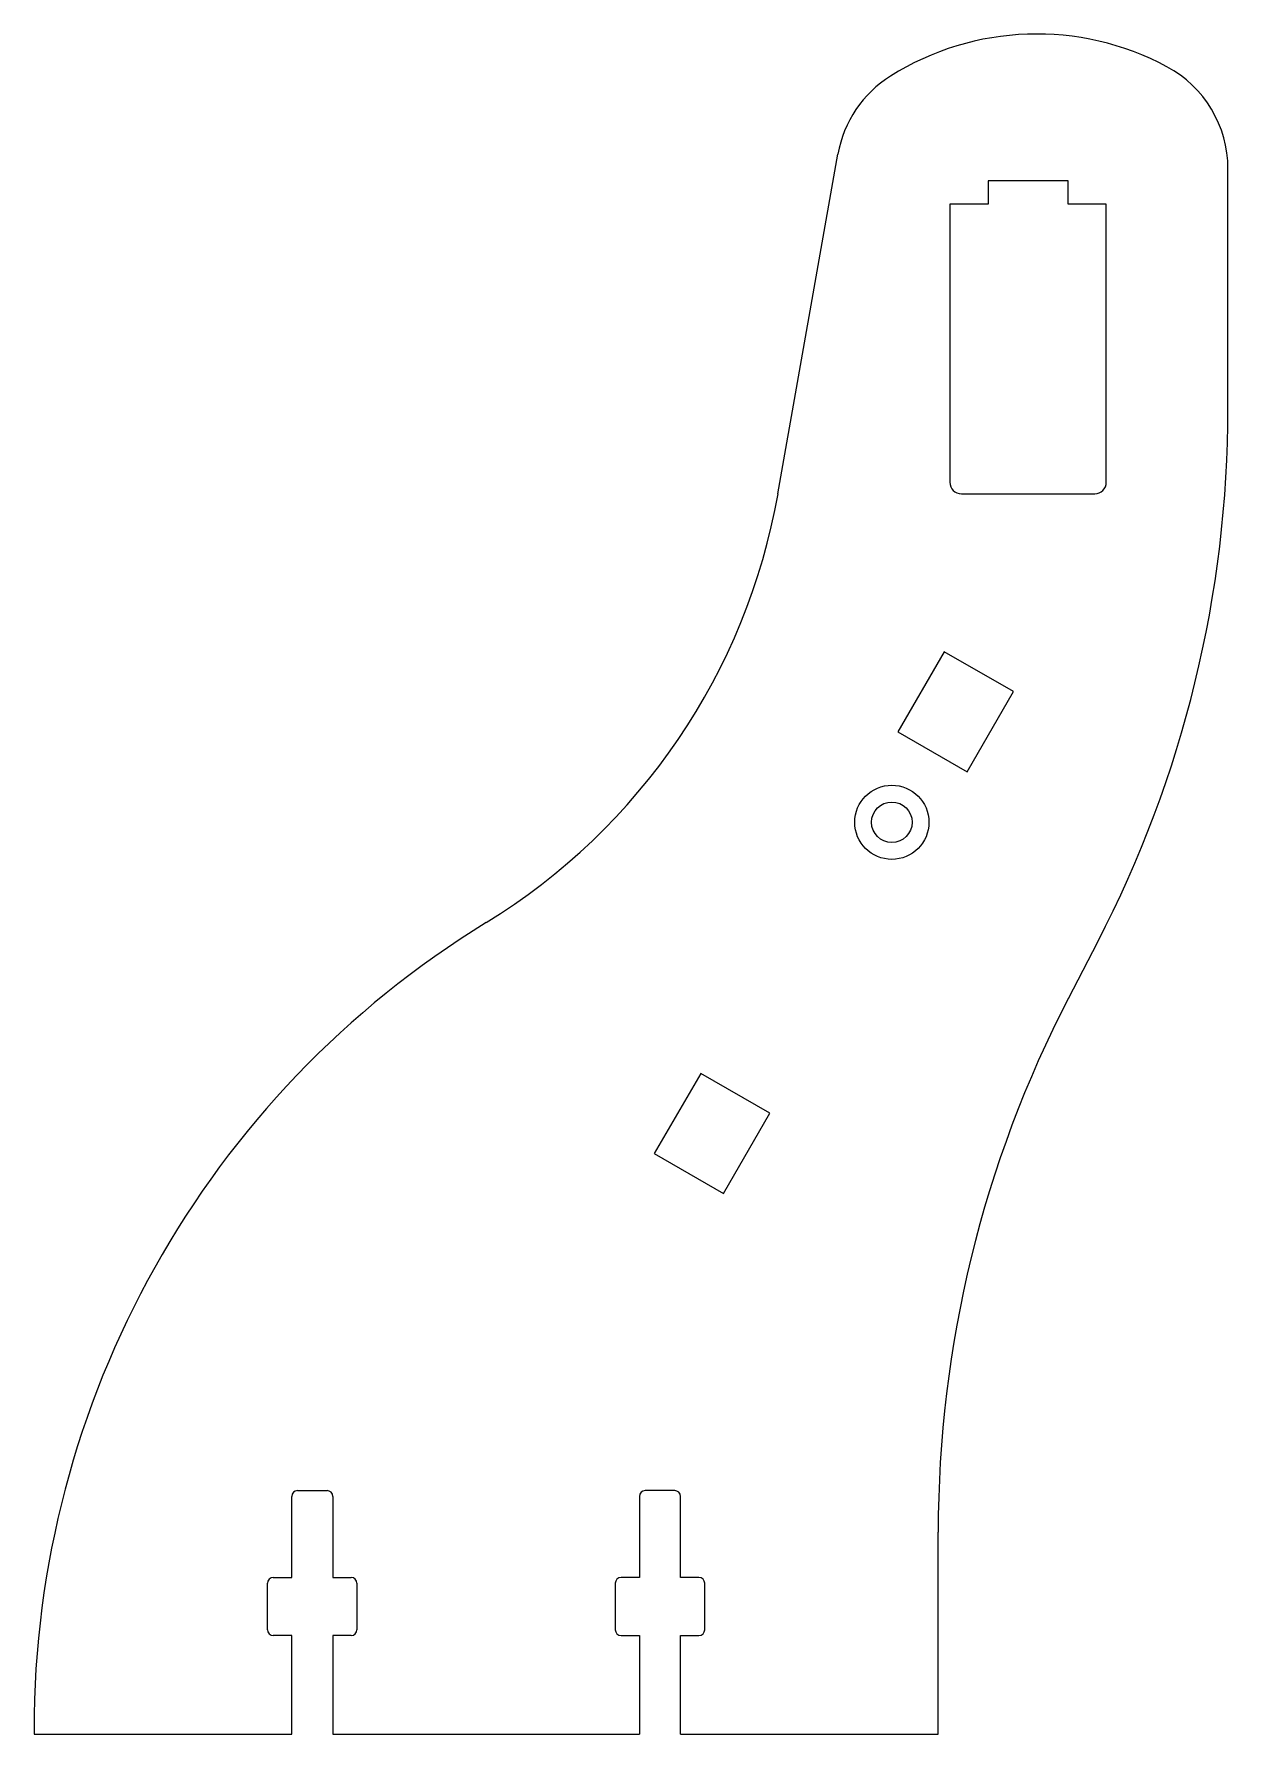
# Model space of a CAD drawing. Header units: millimetres. Extents: x -39 to 64, y -70 to 77.
import ezdxf

# ---------------------------------------------------------------- set-up
doc = ezdxf.new("R2010")
doc.units = ezdxf.units.MM

msp = doc.modelspace()

# ---------------------------------------------------------------- linework, layer by layer
at = {"color": 7, "linetype": 'Continuous', "lineweight": 15}
for p, q in [((25.18, 37), (30.35, 66.31)), ((64, 44.4), (64, 65.04)), ((50.2, 64), (43.3, 64)), ((43.3, 64), (43.3, 62)), ((50.2, 62), (50.2, 64)), ((43.3, 62), (40, 62)), ((40, 62), (40, 38)), ((53.5, 62), (50.2, 62)), ((53.5, 38), (53.5, 62)), ((41, 37), (52.5, 37)), ((39.51, 23.38), (35.51, 16.45)), ((45.49, 19.93), (39.51, 23.38)), ((41.49, 13), (45.49, 19.93)), ((35.51, 16.45), (41.49, 13)), ((50.24, -6.53), (52.76, -1.66)), ((18.51, -13), (14.51, -19.93)), ((24.49, -16.45), (18.51, -13)), ((20.49, -23.38), (24.49, -16.45)), ((14.51, -19.93), (20.49, -23.38)), ((-16.77, -56.5), (-16.77, -49.5)), ((-16.27, -49), (-13.72, -49)), ((-13.22, -49.5), (-13.22, -56.5)), ((13.22, -49.5), (13.22, -56.5)), ((16.27, -49), (13.72, -49)), ((16.77, -56.5), (16.77, -49.5)), ((39, -70), (39, -52.58)), ((-18.86, -61), (-18.86, -57)), ((-18.36, -56.5), (-16.77, -56.5)), ((-13.22, -56.5), (-11.64, -56.5)), ((-11.14, -57), (-11.14, -61)), ((11.14, -57), (11.14, -61)), ((13.22, -56.5), (11.64, -56.5)), ((18.36, -56.5), (16.77, -56.5)), ((18.86, -61), (18.86, -57)), ((-16.77, -61.5), (-18.36, -61.5)), ((-16.77, -70), (-16.77, -61.5)), ((-13.22, -61.5), (-13.22, -70)), ((-11.64, -61.5), (-13.22, -61.5)), ((11.64, -61.5), (13.22, -61.5)), ((13.22, -61.5), (13.22, -70)), ((16.77, -70), (16.77, -61.5)), ((16.77, -61.5), (18.36, -61.5)), ((-39, -69.67), (-39, -70)), ((-39, -70), (-16.77, -70)), ((-13.22, -70), (13.22, -70)), ((16.77, -70), (39, -70))]:
    msp.add_line(p, q, dxfattribs=at)
for radius in [3.2, 1.75]:
    msp.add_circle((35, 8.66), radius, dxfattribs=at)
for centre, radius, start, end in [((47.5, 52.93), 23.74, 61.7673, 122.1078), ((54, 65.04), 10, 0, 61.7673), ((40.2, 64.57), 10, 122.1078, 170), ((-36, 44.4), 100, 332.5772, 0), ((-28.5, 46.47), 54.51, 301.5237, 350), ((41, 38), 1, 180, 270), ((52.5, 38), 1, 270, 0), ((42.74, -69.67), 81.74, 121.5237, 180), ((139, -52.58), 100, 152.5772, 180), ((-16.27, -49.5), 0.5, 90, 180), ((-13.72, -49.5), 0.5, 0, 90), ((13.72, -49.5), 0.5, 90, 180), ((16.27, -49.5), 0.5, 0, 90), ((-18.36, -57), 0.5, 90, 180), ((-11.64, -57), 0.5, 0, 90), ((11.64, -57), 0.5, 90, 180), ((18.36, -57), 0.5, 0, 90), ((-18.36, -61), 0.5, 180, 270), ((-11.64, -61), 0.5, 270, 0), ((11.64, -61), 0.5, 180, 270), ((18.36, -61), 0.5, 270, 0)]:
    msp.add_arc(centre, radius, start, end, dxfattribs=at)

doc.saveas('drawing.dxf')
